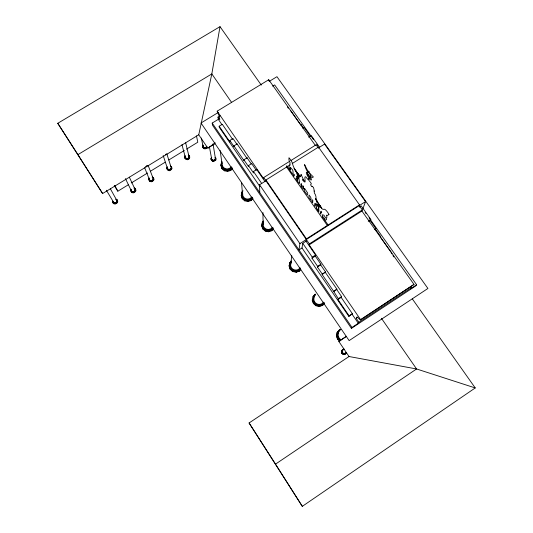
<?xml version="1.0" encoding="UTF-8"?>
<svg xmlns="http://www.w3.org/2000/svg" width="533" height="533" viewBox="0 0 533 533"><rect width="100%" height="100%" fill="white"/><g stroke="black" fill="none" stroke-linecap="round" stroke-linejoin="round"><path stroke-width="0.8" d="M268.732 80.443L268.732 79.743L217.184 111.164L219.329 116.347L219.776 119.705L217.997 117.12L220.109 115.828M262.363 225.326L262.976 221.975L262.363 225.326L263.315 228.111L265.581 230.063L268.559 230.662L268.559 230.196L271.45 229.277L272.969 227.624M263.522 220.962L262.403 222.174L261.723 225.832L262.776 228.924L265.287 231.089L268.585 231.755L268.592 231.295L271.797 230.269L272.923 229.05M268.559 230.662L271.444 229.743L271.45 229.277M268.585 231.755L271.79 230.736L271.797 230.269M290.192 269.298L289.153 265.74L290.192 269.298L292.757 271.524L296.101 272.203L299.333 271.157L300.679 269.665M291.178 260.99L289.779 262.882L291.125 261.397M290.791 268.552L289.859 265.301L290.791 268.552L293.103 270.557L296.121 271.17L299.033 270.224L300.046 269.105M291.478 261.243L290.412 262.769L291.431 261.65M290.605 265.274L291.764 255.62M292.757 271.524L290.245 268.905M293.103 270.557L290.838 268.159M265.92 179.994L265.92 180.8L259.571 184.771L299.912 243.614L298.966 249.91L301.998 247.972L302.757 243.301L306.029 241.202L306.435 238.864L265.92 179.994L290.085 164.87M296.121 271.17L299.1 269.831L300.112 268.712M296.101 272.203L299.399 270.764L300.752 269.272M362.8 208.983L365.545 201.594L324.557 144.09L318.334 147.981L318.481 147.101L292.164 163.571M299.033 270.224L299.1 269.831M299.333 271.157L299.399 270.764M198.756 134.769L102.622 193.552L57.764 123.29L220.009 26.65L211.828 73.92L198.756 134.769L207.83 148.167L214.879 143.837M339.728 341.113L337.616 339.268L336.463 335.977L337.249 332.326L339.514 329.747L340.827 329.314M336.463 335.977L337.249 332.326M337.995 332.352L337.422 335.404L338.462 338.375L340.7 340.72L338.315 338.642L337.276 335.677L337.855 332.625L340.041 330.027L337.855 332.625M217.997 117.12L218.303 119.345L212.201 123.07L212.54 125.242L351.42 328.375L351.993 327.435L358.303 323.264L358.929 322.278L356.204 318.321L357.083 316.862L360.355 320.02L360.594 319.64L309.16 244.867L309.347 243.901L263.688 177.549L289.532 161.392M324.424 303.377L322.625 305.402L319.367 306.468L315.982 305.775L313.384 303.51L312.265 300.286L313.011 296.628L315.269 294.103L313.371 296.468M323.884 302.817L322.358 304.53L319.427 305.489L316.375 304.863L314.03 302.824L313.018 299.919L313.704 296.581L315.23 294.876M341.426 352.007C342.253 348.862 340.913 352.406 341.866 353.286L342.892 354.172L344.231 354.438L345.517 354.005L346.417 352.993M341.773 351.853C342.526 349.015 341.313 352.2 342.173 353.006L344.305 354.052L345.464 353.659L346.357 352.613L345.464 353.659M289.106 266.14L289.825 262.483M289.812 265.701L290.465 262.363M261.723 225.832L262.403 222.174M301.998 247.972L348.862 316.369L349.135 315.862L337.935 299.526L338.295 298.693L333.645 291.318L322.145 274.555L322.278 274.095L317.428 267.02L317.601 266.34L312.018 258.205L312.251 257.139L315.529 255.027L306.029 241.202M252.895 198.696L251.223 200.488L248.045 201.494L244.774 200.841L242.295 198.709L241.276 195.678L241.929 192.02L243.048 190.827M241.276 195.678L241.929 192.02M241.869 195.111L242.455 191.76L241.869 195.111L242.795 197.85L245.027 199.768L247.978 200.355L250.843 199.449L252.349 197.836M328.774 214.766L329.021 214.466L327.808 212.554A5.663 1.179 57.4 0 1 326.909 211.341C325.983 210.368 324.81 208.656 323.538 209.376C321.719 209.982 319.773 204.685 318.168 202.82C314.87 199.982 316.802 197.47 315.389 194.685C312.911 192.473 315.389 187.709 312.125 186.23C312.465 187.816 309.933 184.525 310.806 184.258C312.758 184.525 309.153 180.774 308.8 180.294L309.133 178.289A4.677 0.986 57.9 0 0 311.285 179.994A4.677 0.986 57.9 0 0 310.486 177.063L309.84 175.237L311.425 177.089L312.405 177.496L313.391 176.989L310.079 173.678L310.126 174.271L309.493 173.671L309.3 171.793L308.434 171.053L308.634 172.452L304.563 164.57L305.542 167.908L308.081 173.198L307.654 173.072A4.477 0.946 57.9 0 0 306.335 173.032A4.477 0.946 57.9 0 0 308.4 177.256L308.267 179.688C306.961 179.088 305.196 174.584 304.816 177.822C306.322 187.429 301.918 176.27 301.098 174.358M232.455 168.668L230.782 170.433L227.631 171.426L224.393 170.787L221.948 168.688L220.862 165.123L221.575 162.045L221.661 162.632M221.128 164.937L221.488 163.404M231.875 167.762L230.369 169.354L227.524 170.247L224.613 169.667L222.408 167.782L221.501 165.09L222.061 161.732M221.501 165.09L221.988 163.011M312.018 258.205L315.283 256.106L315.529 255.027M213.027 143.843L215.392 158.328L214.466 159.987L213.493 160.3L211.761 159.487L209.349 146.522M215.465 159.72L215.332 157.282L215.725 158.647L214.672 160.54L212.434 160.68L211.581 159.96L211.188 158.594L211.248 158.927M215.738 160.153L215.599 157.488L216.025 158.961L215.738 160.153L213.626 161.459L212.374 161.219L211.055 159.274L211.288 157.755M211.055 159.274L211.448 157.528M211.468 158.581L211.701 157.648M202.473 146.348L203.786 148.281L205.038 148.514L207.144 147.221L207.204 147.561L205.098 148.86L203.853 148.627L202.54 146.695L202.767 145.169M202.54 146.695L202.833 145.516M206.617 146.655L205.918 147.368L203.966 147.494L202.94 145.975L203.166 145.049M189.428 156.962L189.015 155.596L189.162 158.035L187.25 159.207L186.124 158.994L185.277 158.274L184.864 156.909L184.951 157.242L185.138 155.836L184.704 157.255L185.158 158.734L187.343 159.767L188.575 159.38L189.462 158.468L189.681 156.949L189.308 155.803L188.376 155.003L188.455 155.336M189.462 158.468L189.681 156.949M185.657 142.811L189.068 156.642L188.129 158.301L187.156 158.607L185.431 157.795L181.966 144.616M189.162 158.035L189.348 156.629M171.186 168.688L171.466 167.609L171.293 169.008L169.367 170.187L168.241 169.974L167.295 168.934L169.267 169.867L171.186 168.688L171.293 169.008M171.513 169.114L171.813 167.915L171.613 169.434L169.481 170.747L168.221 170.507L167.182 169.387L169.374 170.427L171.513 169.114L171.613 169.434M167.289 169.707L166.822 168.228L167.129 167.036M167.495 166.936L167.249 167.882L168.268 169.414L170.234 169.287L170.94 168.568L171.18 167.622L166.749 153.537M150.126 180.714L152.385 180.574L153.191 179.741L153.151 177.616L153.597 178.968L153.317 180.054L151.385 181.24L150.253 181.027L149.287 179.987L150.253 181.027M150.126 181.24L152.631 181.08L153.844 178.955L153.657 180.467L151.512 181.786L150.253 181.546L149.193 180.427L150.253 181.546M149.32 180.74L148.84 179.268L149.153 178.069M149.373 178.169L149.087 179.255L148.967 178.941L149.413 180.301M130.998 190.354L131.291 189.268M132.011 191.84L134.276 191.7L135.382 189.775L135.229 191.16L133.29 192.353L132.151 192.14L131.171 191.107L132.151 192.14M135.415 188.889L135.908 190.354L135.589 191.567L133.437 192.893L132.177 192.653L131.098 191.54L133.29 192.593L135.449 191.267L135.768 190.054L135.415 188.889L134.489 188.076M317.428 267.02L320.679 264.914L320.866 264.228L315.283 256.106M112.949 202.293L114.921 203.253L116.054 202.893L116.88 202.047L116.86 199.895L117.333 201.241L116.221 203.18L113.949 203.32L112.636 201.234L113.116 202.587M117.24 200.048L117.746 201.514L117.42 202.733L115.248 204.066L113.989 203.826L113.063 203.006L112.55 201.541L112.896 202.72L113.822 203.539L116.347 203.379L117.586 201.227L117.24 200.048L116.474 199.522M312.918 296.974L313.011 296.628M312.265 300.286L312.351 299.952L313.477 303.184L316.082 305.449L319.474 306.149L322.738 305.083L324.544 303.05M313.704 296.581L313.611 296.928L315.136 295.222M313.018 299.919L313.111 299.579L314.124 302.491L316.475 304.536L319.534 305.162L322.472 304.203L324.004 302.484M322.145 274.555L325.543 271.983L320.679 264.914M318.481 147.101L359.522 204.879L359.262 205.618L362.32 209.929L361.914 211.028L309.16 244.867M333.498 291.698L336.903 289.192L325.397 272.45M369.003 221.508L370.308 220.669L370.828 219.423L361.201 205.871L359.235 207.124M337.935 299.526L341.18 297.407L341.553 296.561L336.756 289.572M370.308 220.669L375.965 228.637L375.598 229.437L380.522 236.366L380.256 236.912L391.908 253.335L391.642 253.788M339.514 329.747L337.103 332.599M337.616 339.268L336.603 335.71M348.862 316.369L352.386 313.724L341.18 297.407M342.666 349.535L343.958 349.102L342.666 349.535L341.686 350.681M342.812 349.748L343.972 349.362M341.866 353.286L341.513 351.873M342.173 353.006L341.86 351.72M343.099 353.812L345.551 353.526M342.892 354.172L345.517 354.005M410.49 286.348L411.409 287.64L410.443 288.846L416.633 284.762L369.049 217.784M361.914 211.028L414.001 284.409L360.355 320.02M416.633 284.762L415.64 285.974L351.42 328.375M342.006 350.661L342.899 349.615M343.072 349.861L342.159 351.707L343.312 353.412L345.384 353.279L346.09 352.48M271.444 229.743L272.956 228.097M271.79 230.736L273.469 228.91M262.409 222.654L263.529 221.442M241.822 194.585L242.748 197.323L244.987 199.249L247.938 199.835L250.81 198.929L252.322 197.31M241.222 195.151L242.249 198.189L244.734 200.328L248.012 200.974L251.196 199.968L252.869 198.176M221.422 164.51L222.321 167.202L224.533 169.094L227.451 169.674L230.303 168.781L231.815 167.189M220.862 165.123L221.868 168.115L224.313 170.214L227.558 170.853L230.716 169.86L232.388 168.095M211.581 159.96L211.528 159.633L213.506 160.566L215.412 159.387M210.995 158.947L212.314 160.893L213.573 161.126L215.685 159.82M185.277 158.274L185.198 157.941L187.17 158.874L189.075 157.701M185.158 158.734L185.071 158.408L187.256 159.44L189.382 158.134M203.06 147.361L202.993 147.015L204.965 147.941L206.864 146.775L206.924 147.121L205.025 148.287L203.899 148.074L203.06 147.361L202.653 145.989L202.727 146.335M145.576 166.662L147.608 165.417M207.83 148.167L215.239 142.837M349.035 356.524L249.078 422.969L302.311 506.35L475.236 387.944L416.586 368.969L349.035 356.524L338.821 341.446L346.363 336.283M302.311 506.35L275.514 464.13L416.586 368.969L381.408 318.288M360.594 319.64L414.001 284.409M358.929 322.278L411.409 287.64M338.821 341.446L346.43 336.41M349.135 315.862L352.386 313.724M356.204 318.321L357.59 317.408M333.645 291.318L336.903 289.192M338.295 298.693L341.553 296.561M322.278 274.095L325.543 271.983M317.601 266.34L320.866 264.228M374.659 229.483L375.965 228.637M368.21 221.108L370.828 219.423M299.912 243.614L365.545 201.594M309.347 243.901L362.32 209.929M306.435 238.864L359.522 204.879M290.925 160.52L316.076 144.796L318.334 147.981M251.27 163.911L247.085 157.828L243.887 159.807L248.531 166.576L248.471 165.59L251.683 163.591L256.293 170.3M248.471 165.59L253.541 172.972L253.475 171.506L256.706 169.494L265.001 181.546M308.627 137.141L311.212 135.529L319.62 147.355M302.871 128.326L304.156 127.534L310.539 136.515M237.092 143.937L237.152 144.603L232.974 138.513L229.803 140.465L233.98 146.562L233.914 145.902L237.092 143.937L247.125 158.541L247.085 157.828M114.302 185.677L117.846 191.194L128.46 184.691M131.291 182.959L147.561 172.992M150.393 171.26L165.25 162.152M168.788 159.987L184.351 150.453M186.477 149.153L197.796 142.218L196.47 135.855M272.663 86.133L274.655 84.92L313.404 139.453M259.951 186.61L219.303 127.294L219.156 126.228L222.301 124.302L232.654 139.38M218.037 112.61L201.001 122.996L349.142 340.614L427.919 288.466L276.953 76.692L269.145 81.449M57.764 123.29L77.911 154.63L211.828 73.92L231.642 102.476M301.025 174.697C300.845 180.454 292.59 166.829 292.537 163.418C292.504 162.505 287.693 155.143 289.106 158.807C287.907 159.927 291.304 163.358 289.772 163.638C290.605 166.476 288.5 164.484 289.179 167.702C292.031 172.332 289.512 168.448 290.378 167.269C291.811 169.434 293.397 169.741 292.957 172.412L293.237 173.178L292.71 174.371L286.714 165.716L286.621 167.042L327.349 225.479L327.642 224.313L322.325 216.704L323.198 217.397L322.085 214.772L323.911 215.139L325.623 217.897C322.951 217.684 325.31 221.615 326.636 219.409L326.443 217.697L326.896 217.511C327.269 216.791 325.63 214.379 327.209 215.365C328.321 215.925 328.068 214.013 328.814 214.692M262.356 224.853L263.309 227.638L265.581 229.596L268.559 230.196M261.716 225.359L262.769 228.457L265.287 230.629L268.592 231.295M293.157 270.164L296.175 270.777M292.81 271.13L296.161 271.81M307.448 173.558L308.467 175.45L307.608 173.678M188.256 155.216L189.395 156.136L189.761 157.282M171.919 168.241L171.453 166.762L170.52 165.963L170.62 166.289M171.566 167.935L171.14 166.569L170.293 165.85L171.553 167.089L171.453 166.762M153.271 177.929L152.311 176.889L153.611 178.109L152.558 176.989L152.678 177.302M152.178 177.129L153.191 178.675L152.944 179.621L152.231 180.347L150.259 180.474L149.526 179.841L144.67 167.782M342.259 352.873L343.185 353.679M341.953 353.152L342.979 354.045M337.762 339.008L339.881 340.86M135.202 189.022L134.223 187.989L134.363 188.289M134.629 188.382L135.555 189.188M134.089 188.236L135.096 189.788L134.842 190.741L134.123 191.474L132.144 191.6L131.411 190.961L125.435 178.602M116.027 199.155L117.4 200.341M115.888 199.402L116.887 200.968L116.634 201.927L115.908 202.66L113.922 202.787L106.38 190.248M316.749 144.17L317.708 145.516M365.205 212.367L366.164 213.72M303.603 128.027L301.012 124.376L300.932 125.162L290.765 110.831M268.732 79.743L315.383 145.469M287.414 106.906L288.36 108.232M392.968 255.66L393.854 256.899M220.009 26.65L261.297 85.093M412.302 298.86L475.236 387.944M217.184 111.164L263.695 178.775L263.688 177.549M218.303 119.345L221.981 124.702M352.106 314.237L358.303 323.264M253.475 171.506L261.763 183.579M302.757 243.301L312.251 257.139M233.914 145.902L243.941 160.52L243.887 159.807M219.156 126.228L229.97 142.005L229.803 140.465M212.201 123.07L351.993 327.435M249.078 422.969L275.514 464.13M77.911 154.63L102.622 193.552M110.351 188.762L116.614 200.042M114.782 185.444L117.846 191.194M130.891 190.674L131.245 191.84M129.332 177.156L134.816 188.869M146.622 165.95L146.755 166.289M148.201 165.623L152.911 177.762M309.313 177.682C308.687 175.457 311.259 180.447 309.44 177.929M215.092 157.428L215.392 158.328M163.185 155.523L167.535 168.788M167.076 168.215L166.969 167.895L167.395 169.254M188.775 155.743L189.068 156.642M165.576 154.224L165.663 154.73M153.491 177.795L153.964 179.268M149.247 178.928L149.526 179.841M135.062 188.722L135.522 190.074M131.138 190.041L131.411 190.961M130.852 190.054L131.318 191.407M112.923 201.221L113.196 202.147M184.704 157.255L184.791 157.588L185.004 156.069M189.308 155.803L189.395 156.136M202.846 147.488L202.913 147.834M201.387 138.054L202.94 145.975M203.833 147.734L203.899 148.074M203.786 148.281L203.853 148.627M204.965 147.941L205.025 148.287M205.038 148.514L205.098 148.86M206.264 148.127L206.331 148.467M206.071 147.594L206.138 147.934M314.303 190.881L314.357 191.227M221.868 168.115L221.948 168.688M222.321 167.202L222.408 167.782M220.129 150.506L222.148 164.477A5.044 4.784 -6.1 0 0 231.335 166.869M224.313 170.214L224.393 170.787M224.533 169.094L224.613 169.667M227.451 169.674L227.524 170.247M227.558 170.853L227.631 171.426M230.716 169.86L230.782 170.433M230.303 168.781L230.369 169.354M242.249 198.189L242.295 198.709M241.502 182.253L242.555 194.552M242.748 197.323L242.795 197.85M244.734 200.328L244.774 200.841M244.987 199.249L245.027 199.768M247.938 199.835L247.978 200.355M248.012 200.974L248.045 201.494M250.81 198.929L250.843 199.449M251.196 199.968L251.223 200.488M259.571 184.771L259.751 192.58M262.769 228.457L262.776 228.924M262.949 212.587L263.095 224.819M263.309 227.638L263.315 228.111M265.581 229.596L265.581 230.063M265.287 230.629L265.287 231.089M341.173 339.774A5.343 5.23 37.6 0 1 338.682 332.705M323.498 302.144A5.263 5.15 22.2 0 1 316.522 303.717A5.263 5.15 22.2 0 1 314.383 296.928M300.126 267.813A5.197 5.07 9.4 0 1 293.203 269.358A5.197 5.07 9.4 0 1 291.131 262.702M272.483 227.298A5.13 4.957 0.4 0 1 263.375 222.894M251.843 196.99A5.09 4.87 -3.6 0 1 242.662 193.286M310.766 199.882L308.88 197.43L309.027 194.991L310.706 197.277L311.099 198.896L310.766 199.882M302.871 185.857L303.011 186.343C303.817 187.996 301.505 188.049 303.39 189.182L303.457 186.71L302.871 185.857M312.711 202.46C310.026 201.188 313.637 197.137 312.711 202.46M299.513 182.306L299.346 183.725L297.501 181.193L297.9 177.516L298.993 179.115L299.513 182.306M316.202 207.87L317.908 210.382L318.474 206.824L316.782 204.399L317.435 206.058L316.649 205.585L316.249 207.857M317.055 201.634L316.882 204.152L319.22 206.617L320.313 206.624L315.649 199.149L317.055 201.634M302.784 179.654L302.757 180.287L304.976 182.046L302.784 179.654M298.826 177.276L298.84 178.095L297.567 175.943L296.634 172.565L294.096 168.435L299.932 176.923L299.04 176.563L298.826 177.276M318.827 207.404C318.414 208.55 319.76 213.76 318.048 210.682L318.827 207.404M296.974 176.17C296.082 176.423 297.394 179.321 296.008 178.222L295.935 178.948L297.201 180.767L297.601 177.069L296.974 176.17M293.803 175.737L293.996 176.183L294.023 174.204L293.803 175.737M315.429 204.159L315.07 206.264L314.65 205.085L315.01 203.293L315.429 204.159M321.086 212.854L320.5 214.026L320.2 212.834L320.653 212.993L320.5 211.661L321.159 211.201C322.392 212.587 320.853 212.254 321.086 212.854M300.146 176.563L295.475 170.367L300.146 176.563M301.045 184.738L301.012 186.217L302.004 187.376L301.218 183.585L301.045 184.738M304.53 189.102L304.223 190.841L307.441 195.085L307.741 193.099L304.563 188.382L304.53 189.102M308.44 175.963C307.128 175.803 307.081 173.198 308.44 175.963M315.643 198.709L317.388 201.767L315.643 198.709M319.054 206.724L318.954 207.224L317.308 204.872L319.054 206.724M309.207 176.35C310.126 178.735 310.599 176.61 309.207 176.35M297.454 176.083L298.78 178.462L297.454 176.083M321.619 208.097L319.067 204.412L321.619 208.097"/></g></svg>
